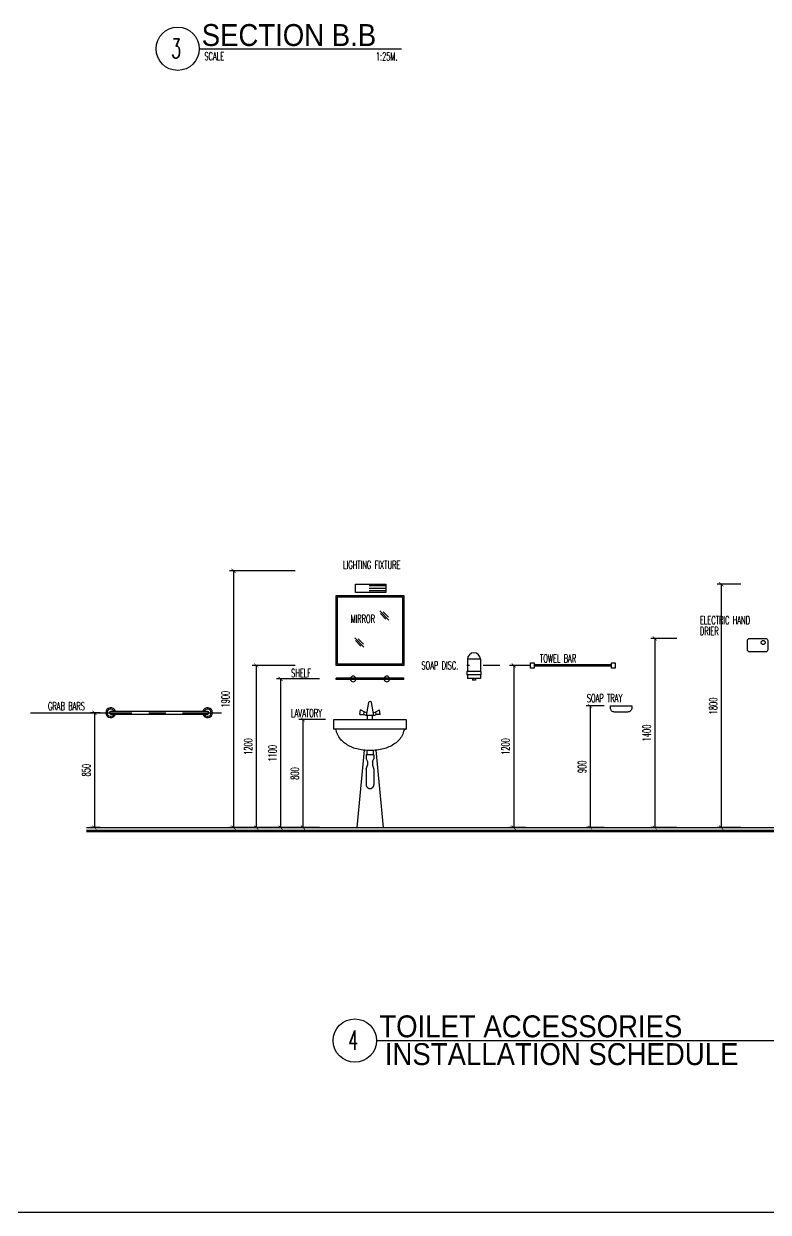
# Model space of a CAD drawing. Extents: x 417610.1 to 417639, y 43413.5 to 43433.4.
# Drawn here: x 417627.09 to 417632.6, y 43413.49 to 43422.29 of the extents above; entities that cross this region are included whole.
import ezdxf

# ---------------------------------------------------------------- set-up
doc = ezdxf.new("R2010")
doc.units = 0
doc.header["$MEASUREMENT"] = 0
doc.header["$PDMODE"] = 3
doc.header["$PDSIZE"] = 0.1
doc.linetypes.add('CENTER2', pattern=[1.125, 0.75, -0.125, 0.125, -0.125])
doc.linetypes.add('HIDDEN2', pattern=[0.1875, 0.125, -0.0625])
doc.layers.get('0').update_dxf_attribs({"linetype": 'CONTINUOUS'})
doc.layers.get('DEFPOINTS').update_dxf_attribs({"linetype": 'CONTINUOUS'})
for name, color, linetype in [('AXIS', 11, 'CENTER2'), ('BOARDER', 6, 'CONTINUOUS'), ('CONC', 3, 'CONTINUOUS'), ('DIM', 4, 'CONTINUOUS'), ('DIM1', 2, 'CONTINUOUS'), ('DRWIN', 2, 'CONTINUOUS'), ('FIX', 3, 'CONTINUOUS'), ('Hatch', 11, 'CONTINUOUS'), ('SANI', 2, 'CONTINUOUS'), ('TITLE', 6, 'CONTINUOUS'), ('TXT', 2, 'CONTINUOUS'), ('TXT1', 2, 'CONTINUOUS'), ('WallPartition', 2, 'CONTINUOUS')]:
    doc.layers.add(name, color=color, linetype=linetype)
doc.styles.add('ROMANS', font='ROMANS.shx', dxfattribs={"width": 0.6})
doc.styles.add('TTXT', font='swisse.ttf', dxfattribs={"width": 0.6})
doc.dimstyles.new('R50', dxfattribs={"dimscale": 0, "dimtxt": 0.06, "dimasz": 0.03, "dimexe": 0.03, "dimexo": 0.03, "dimgap": 0.03, "dimtad": 1, "dimdec": 0, "dimlfac": 1000, "dimzin": 13, "dimdsep": 46, "dimtxsty": 'ROMANS', "dimblk": 'ARCHTICK', "dimcen": 0.09, "dimclrd": 4, "dimclre": 4, "dimclrt": 2, "dimadec": 0, "dimazin": 0, "dimtfac": 1, "dimtdec": 0, "dimtofl": 0, "dimtmove": 2, "dimatfit": 3, "dimldrblk": 'CLOSEDBLANK', "dimfxl": 0, "dimtolj": 1, "dimtzin": 0, "dimarcsym": 0})

# ---------------------------------------------------------------- blocks, each defined once
blk = doc.blocks.new('_ARCHTICK')
at = {"color": 0, "linetype": 'ByBlock', "const_width": 0.15}
blk.add_lwpolyline([(-0.5, -0.5), (0.5, 0.5)], dxfattribs=at)
blk = doc.blocks.new('*D101')
at = {"layer": 'DEFPOINTS', "color": 0}
for p in [(417629.1296, 43418.2405), (417628.6435, 43416.3405), (417629.0245, 43416.3405)]:
    blk.add_point(p, dxfattribs=at)
at = {"layer": 'DIM', "color": 4, "lineweight": -2}
for p, q in [((417629.0996, 43418.2405), (417628.6135, 43418.2405)), ((417628.6435, 43418.2405), (417628.6435, 43416.3405)), ((417628.9945, 43416.3405), (417628.6135, 43416.3405))]:
    blk.add_line(p, q, dxfattribs=at)
at = {"layer": 'DIM', "color": 4, "lineweight": -2, "xscale": 0.03, "yscale": 0.03, "zscale": 0.03}
for p, rotation in [((417628.6435, 43418.2405), 90), ((417628.6435, 43416.3405), 270)]:
    blk.add_blockref('_ARCHTICK', p, dxfattribs=dict(at, rotation=rotation))
at = {"layer": 'DIM', "color": 2, "insert": (417628.5835, 43417.2905), "char_height": 0.06, "attachment_point": 5, "rotation": 90, "style": 'ROMANS'}
blk.add_mtext('\\A1;1900', dxfattribs=at)
blk = doc.blocks.new('_ClosedBlank')
at = {"color": 0, "linetype": 'ByBlock', "lineweight": -2}
for p, q in [((-1, 0.17), (0, 0)), ((-1, 0.17), (-1, -0.17)), ((0, 0), (-1, -0.17))]:
    blk.add_line(p, q, dxfattribs=at)
blk = doc.blocks.new('*D102')
at = {"layer": 'DEFPOINTS', "color": 0}
for p in [(417632.4282, 43418.1405), (417632.2526, 43416.3405), (417632.4282, 43416.3405)]:
    blk.add_point(p, dxfattribs=at)
at = {"layer": 'DIM', "color": 4, "lineweight": -2}
for p, q in [((417632.3982, 43418.1405), (417632.2226, 43418.1405)), ((417632.2526, 43418.1405), (417632.2526, 43416.3405)), ((417632.3982, 43416.3405), (417632.2226, 43416.3405))]:
    blk.add_line(p, q, dxfattribs=at)
at = {"layer": 'DIM', "color": 4, "lineweight": -2, "xscale": 0.03, "yscale": 0.03, "zscale": 0.03}
for p, rotation in [((417632.2526, 43418.1405), 90), ((417632.2526, 43416.3405), 270)]:
    blk.add_blockref('_ARCHTICK', p, dxfattribs=dict(at, rotation=rotation))
at = {"layer": 'DIM', "color": 2, "insert": (417632.1926, 43417.2405), "char_height": 0.06, "attachment_point": 5, "rotation": 90, "style": 'ROMANS'}
blk.add_mtext('\\A1;1800', dxfattribs=at)
blk = doc.blocks.new('A$C753C42D5')
at = {"layer": 'SANI', "linetype": 'Continuous'}
for p, q in [((0.2568, 0.9248), (0.2394, 0.8287)), ((0.2968, 0.8287), (0.2793, 0.9248)), ((0.1923, 0.8373), (0.1985, 0.8714)), ((0.1923, 0.8373), (0.2215, 0.8373)), ((0.225, 0.8568), (0.1985, 0.8714)), ((0.2215, 0.8373), (0.225, 0.8568)), ((0.2394, 0.8287), (0.2215, 0.8373)), ((0.2429, 0.8483), (0.225, 0.8568)), ((0.2968, 0.8287), (0.2394, 0.8287)), ((0.2489, 0.8), (0.2489, 0.8287)), ((0.2872, 0.8), (0.2872, 0.8287)), ((0.2933, 0.8483), (0.3112, 0.8568)), ((0.2968, 0.8287), (0.3147, 0.8373)), ((0.3112, 0.8568), (0.3377, 0.8714)), ((0.3147, 0.8373), (0.3112, 0.8568)), ((0.3439, 0.8373), (0.3147, 0.8373)), ((0.3439, 0.8373), (0.3377, 0.8714)), ((0.2252, 0.5724), (0.1713, 0)), ((0.3109, 0.5724), (0.3648, 0))]:
    blk.add_line(p, q, dxfattribs=at)
at = {"layer": 'SANI', "linetype": 'HIDDEN2'}
for p, q in [((0.2968, 0.5382), (0.2394, 0.5382)), ((0.2394, 0.5382), (0.2394, 0.5094)), ((0.2441, 0.57), (0.2441, 0.5382)), ((0.292, 0.57), (0.292, 0.5382)), ((0.2968, 0.5382), (0.2968, 0.5094)), ((0.2394, 0.5094), (0.2489, 0.4903)), ((0.2394, 0.4328), (0.2489, 0.4616)), ((0.2489, 0.4903), (0.2489, 0.4616)), ((0.2872, 0.4903), (0.2968, 0.5094)), ((0.2872, 0.4903), (0.2872, 0.4616)), ((0.2872, 0.4616), (0.2968, 0.4328)), ((0.2394, 0.4328), (0.2394, 0.3179)), ((0.2968, 0.4328), (0.2968, 0.3179))]:
    blk.add_line(p, q, dxfattribs=at)
at = {"layer": 'SANI', "linetype": 'Continuous'}
blk.add_lwpolyline([(0.5362, 0.8), (0.5362, 0.789), (0.5362, 0.7282), (0, 0.7282), (0, 0.789), (0, 0.8)], close=True, dxfattribs=at)
for points in [[(0.5158, 0.7124, -0.107261), (0.5003, 0.6716, -0.107169), (0.4442, 0.6162, -0.077294), (0.3677, 0.5829, -0.06439), (0.2685, 0.57, -0.06439), (0.1694, 0.5829, -0.077294), (0.0929, 0.6162, -0.107169), (0.0368, 0.6716, -0.107938), (0.0212, 0.7126, -0.000994)], [(0.517, 0.7282, -0.000994), (0.517, 0.7278, -0.145509)]]:
    blk.add_lwpolyline(points, format="xyb", dxfattribs=at)
for centre, radius, start, end in [((0.2681, 0.9226), 0.0115, 9.52728, 170.47272), ((0.0024, 0.709), 0.0191, 10.80776, 88.49148), ((0.5347, 0.709), 0.0191, 89.19364, 170.01956)]:
    blk.add_arc(centre, radius, start, end, dxfattribs=at)
at = {"layer": 'SANI', "linetype": 'HIDDEN2'}
blk.add_arc((0.2681, 0.3179), 0.0287, 180, 0, dxfattribs=at)
blk = doc.blocks.new('*D92')
at = {"layer": 'DEFPOINTS', "color": 0}
for p in [(417629.1296, 43417.5405), (417628.8118, 43416.3405), (417629.1296, 43416.3405)]:
    blk.add_point(p, dxfattribs=at)
at = {"layer": 'DIM', "color": 4, "lineweight": -2}
for p, q in [((417629.0996, 43417.5405), (417628.7818, 43417.5405)), ((417628.8118, 43417.5405), (417628.8118, 43416.3405)), ((417629.0996, 43416.3405), (417628.7818, 43416.3405))]:
    blk.add_line(p, q, dxfattribs=at)
at = {"layer": 'DIM', "color": 4, "lineweight": -2, "xscale": 0.03, "yscale": 0.03, "zscale": 0.03}
for p, rotation in [((417628.8118, 43417.5405), 90), ((417628.8118, 43416.3405), 270)]:
    blk.add_blockref('_ARCHTICK', p, dxfattribs=dict(at, rotation=rotation))
at = {"layer": 'DIM', "color": 2, "insert": (417628.7518, 43416.9405), "char_height": 0.06, "attachment_point": 5, "rotation": 90, "style": 'ROMANS'}
blk.add_mtext('\\A1;1200', dxfattribs=at)
blk = doc.blocks.new('*D93')
at = {"layer": 'DEFPOINTS', "color": 0}
for p in [(417629.355, 43417.1405), (417629.157, 43416.3405), (417629.2412, 43416.3405)]:
    blk.add_point(p, dxfattribs=at)
at = {"layer": 'DIM', "color": 4, "lineweight": -2}
for p, q in [((417629.325, 43417.1405), (417629.127, 43417.1405)), ((417629.157, 43417.1405), (417629.157, 43416.3405)), ((417629.2112, 43416.3405), (417629.127, 43416.3405))]:
    blk.add_line(p, q, dxfattribs=at)
at = {"layer": 'DIM', "color": 4, "lineweight": -2, "xscale": 0.03, "yscale": 0.03, "zscale": 0.03}
for p, rotation in [((417629.157, 43417.1405), 90), ((417629.157, 43416.3405), 270)]:
    blk.add_blockref('_ARCHTICK', p, dxfattribs=dict(at, rotation=rotation))
at = {"layer": 'DIM', "color": 2, "insert": (417629.097, 43416.7405), "char_height": 0.06, "attachment_point": 5, "rotation": 90, "style": 'ROMANS'}
blk.add_mtext('\\A1;800', dxfattribs=at)
blk = doc.blocks.new('*D94')
at = {"layer": 'DEFPOINTS', "color": 0}
for p in [(417629.309, 43417.4405), (417628.9913, 43416.3405), (417629.309, 43416.3405)]:
    blk.add_point(p, dxfattribs=at)
at = {"layer": 'DIM', "color": 4, "lineweight": -2}
for p, q in [((417629.279, 43417.4405), (417628.9613, 43417.4405)), ((417628.9913, 43417.4405), (417628.9913, 43416.3405)), ((417629.279, 43416.3405), (417628.9613, 43416.3405))]:
    blk.add_line(p, q, dxfattribs=at)
at = {"layer": 'DIM', "color": 4, "lineweight": -2, "xscale": 0.03, "yscale": 0.03, "zscale": 0.03}
for p, rotation in [((417628.9913, 43417.4405), 90), ((417628.9913, 43416.3405), 270)]:
    blk.add_blockref('_ARCHTICK', p, dxfattribs=dict(at, rotation=rotation))
at = {"layer": 'DIM', "color": 2, "insert": (417628.9313, 43416.8905), "char_height": 0.06, "attachment_point": 5, "rotation": 90, "style": 'ROMANS'}
blk.add_mtext('\\A1;1100', dxfattribs=at)
blk = doc.blocks.new('*D95')
at = {"layer": 'DEFPOINTS', "color": 0}
for p in [(417631.4162, 43417.2405), (417631.2819, 43416.3405), (417631.4162, 43416.3405)]:
    blk.add_point(p, dxfattribs=at)
at = {"layer": 'DIM', "color": 4, "lineweight": -2}
for p, q in [((417631.3862, 43417.2405), (417631.2519, 43417.2405)), ((417631.2819, 43417.2405), (417631.2819, 43416.3405)), ((417631.3862, 43416.3405), (417631.2519, 43416.3405))]:
    blk.add_line(p, q, dxfattribs=at)
at = {"layer": 'DIM', "color": 4, "lineweight": -2, "xscale": 0.03, "yscale": 0.03, "zscale": 0.03}
for p, rotation in [((417631.2819, 43417.2405), 90), ((417631.2819, 43416.3405), 270)]:
    blk.add_blockref('_ARCHTICK', p, dxfattribs=dict(at, rotation=rotation))
at = {"layer": 'DIM', "color": 2, "insert": (417631.2219, 43416.7905), "char_height": 0.06, "attachment_point": 5, "rotation": 90, "style": 'ROMANS'}
blk.add_mtext('\\A1;900', dxfattribs=at)
blk = doc.blocks.new('*D96')
at = {"layer": 'DEFPOINTS', "color": 0}
for p in [(417630.8332, 43417.5405), (417630.7163, 43416.3405), (417630.8332, 43416.3405)]:
    blk.add_point(p, dxfattribs=at)
at = {"layer": 'DIM', "color": 4, "lineweight": -2}
for p, q in [((417630.8032, 43417.5405), (417630.6863, 43417.5405)), ((417630.7163, 43417.5405), (417630.7163, 43416.3405)), ((417630.8032, 43416.3405), (417630.6863, 43416.3405))]:
    blk.add_line(p, q, dxfattribs=at)
at = {"layer": 'DIM', "color": 4, "lineweight": -2, "xscale": 0.03, "yscale": 0.03, "zscale": 0.03}
for p, rotation in [((417630.7163, 43417.5405), 90), ((417630.7163, 43416.3405), 270)]:
    blk.add_blockref('_ARCHTICK', p, dxfattribs=dict(at, rotation=rotation))
at = {"layer": 'DIM', "color": 2, "insert": (417630.6563, 43416.9405), "char_height": 0.06, "attachment_point": 5, "rotation": 90, "style": 'ROMANS'}
blk.add_mtext('\\A1;1200', dxfattribs=at)
blk = doc.blocks.new('A$C5E8321AC')
at = {"layer": 'SANI'}
for p, q in [((0.0997, 0.1539), (0.0038, 0.1539)), ((0.0038, 0.1539), (0.0038, 0.0629)), ((0.0997, 0.1539), (0.0997, 0.0629)), ((0.1036, 0.0629), (0, 0.0629)), ((0, 0.0629), (0, 0.0399)), ((0.1036, 0.0399), (0, 0.0399)), ((0.0038, 0.0399), (0.0038, 0.0115)), ((0.0997, 0.0115), (0.0038, 0.0115)), ((0.0412, 0.0115), (0.0412, 0)), ((0.0623, 0.0115), (0.0623, 0)), ((0.0997, 0.0399), (0.0997, 0.0115)), ((0.1036, 0.0629), (0.1036, 0.0399)), ((0.0623, 0), (0.0412, 0))]:
    blk.add_line(p, q, dxfattribs=at)
blk.add_arc((0.0518, 0.1539), 0.0479, 0, 180, dxfattribs=at)
blk = doc.blocks.new('*D97')
at = {"layer": 'DEFPOINTS', "color": 0}
for p in [(417631.9534, 43417.7405), (417631.7605, 43416.3405), (417631.9534, 43416.3405)]:
    blk.add_point(p, dxfattribs=at)
at = {"layer": 'DIM', "color": 4, "lineweight": -2}
for p, q in [((417631.9234, 43417.7405), (417631.7305, 43417.7405)), ((417631.7605, 43417.7405), (417631.7605, 43416.3405)), ((417631.9234, 43416.3405), (417631.7305, 43416.3405))]:
    blk.add_line(p, q, dxfattribs=at)
at = {"layer": 'DIM', "color": 4, "lineweight": -2, "xscale": 0.03, "yscale": 0.03, "zscale": 0.03}
for p, rotation in [((417631.7605, 43417.7405), 90), ((417631.7605, 43416.3405), 270)]:
    blk.add_blockref('_ARCHTICK', p, dxfattribs=dict(at, rotation=rotation))
at = {"layer": 'DIM', "color": 2, "insert": (417631.7005, 43417.0405), "char_height": 0.06, "attachment_point": 5, "rotation": 90, "style": 'ROMANS'}
blk.add_mtext('\\A1;1400', dxfattribs=at)
blk = doc.blocks.new('*D98')
at = {"layer": 'DEFPOINTS', "color": 0}
for p in [(417627.6854, 43417.1905), (417627.6139, 43416.3405), (417627.6854, 43416.3405)]:
    blk.add_point(p, dxfattribs=at)
at = {"layer": 'DIM', "color": 4, "lineweight": -2}
for p, q in [((417627.6554, 43417.1905), (417627.5839, 43417.1905)), ((417627.6139, 43417.1905), (417627.6139, 43416.3405)), ((417627.6554, 43416.3405), (417627.5839, 43416.3405))]:
    blk.add_line(p, q, dxfattribs=at)
at = {"layer": 'DIM', "color": 4, "lineweight": -2, "xscale": 0.03, "yscale": 0.03, "zscale": 0.03}
for p, rotation in [((417627.6139, 43417.1905), 90), ((417627.6139, 43416.3405), 270)]:
    blk.add_blockref('_ARCHTICK', p, dxfattribs=dict(at, rotation=rotation))
at = {"layer": 'DIM', "color": 2, "insert": (417627.5539, 43416.7655), "char_height": 0.06, "attachment_point": 5, "rotation": 90, "style": 'ROMANS'}
blk.add_mtext('\\A1;850', dxfattribs=at)

msp = doc.modelspace()

# ---------------------------------------------------------------- linework, layer by layer
at = {"layer": 'AXIS'}
msp.add_line((417627.1413, 43417.1905), (417628.555, 43417.1905), dxfattribs=at)
at = {"layer": 'BOARDER', "const_width": 0.02}
msp.add_lwpolyline([(417627.5543, 43416.3165), (417634.4207, 43416.3165)], dxfattribs=at)
at = {"layer": 'CONC'}
msp.add_lwpolyline([(417632.4462, 43417.6565), (417632.4462, 43417.7245, -0.414214), (417632.4622, 43417.7405), (417632.5802, 43417.7405, -0.414214), (417632.5962, 43417.7245), (417632.5962, 43417.6565, -0.414214), (417632.5802, 43417.6405), (417632.4622, 43417.6405, -0.414214)], format="xyb", close=True, dxfattribs=at)
at = {"layer": 'DIM1'}
msp.add_lwpolyline([(417631.432, 43417.227), (417631.432, 43417.2405), (417631.5907, 43417.2405), (417631.5907, 43417.227, -0.414214), (417631.5592, 43417.1955), (417631.4635, 43417.1955, -0.414214)], format="xyb", close=True, dxfattribs=at)
msp.add_circle((417632.5626, 43417.7101), 0.0151, dxfattribs=at)
at = {"layer": 'DRWIN'}
msp.add_line((417627.5543, 43416.3405), (417634.4207, 43416.3405), dxfattribs=at)
at = {"layer": 'FIX'}
for p, q in [((417629.7934, 43417.8762), (417629.7257, 43417.9439)), ((417629.7713, 43417.8836), (417629.7307, 43417.9242)), ((417629.7909, 43417.8983), (417629.7516, 43417.9377)), ((417629.6078, 43417.6765), (417629.5401, 43417.7441)), ((417629.6053, 43417.6986), (417629.566, 43417.738)), ((417629.5856, 43417.6839), (417629.545, 43417.7245)), ((417631.44, 43417.5378), (417631.44, 43417.5444))]:
    msp.add_line(p, q, dxfattribs=at)
at = {"layer": 'FIX', "color": 2}
for p, q in [((417629.9033, 43417.4459), (417629.4033, 43417.4459)), ((417629.4033, 43417.4351), (417629.4033, 43417.4459)), ((417629.9033, 43417.4351), (417629.4033, 43417.4351)), ((417629.9033, 43417.4351), (417629.9033, 43417.4459))]:
    msp.add_line(p, q, dxfattribs=at)
for points in [[(417629.9033, 43418.0582), (417629.9033, 43417.5405), (417629.4033, 43417.5405), (417629.4033, 43418.0582)], [(417629.8933, 43418.0482), (417629.8933, 43417.5505), (417629.4133, 43417.5505), (417629.4133, 43418.0482)]]:
    msp.add_lwpolyline(points, close=True, dxfattribs=at)
at = {"layer": 'FIX'}
for points in [[(417630.8667, 43417.5208), (417630.8399, 43417.5208), (417630.8399, 43417.5603), (417630.8667, 43417.5603)], [(417631.4667, 43417.5208), (417631.4399, 43417.5208), (417631.4399, 43417.5603), (417631.4667, 43417.5603)]]:
    msp.add_lwpolyline(points, close=True, dxfattribs=at)
msp.add_lwpolyline([(417631.44, 43417.5444), (417630.8667, 43417.5444), (417630.8667, 43417.5379), (417631.44, 43417.5378)], dxfattribs=at)
msp.add_lwpolyline([(417627.7343, 43417.2, 1), (417627.7343, 43417.181), (417628.4517, 43417.181, 1), (417628.4517, 43417.2)], format="xyb", close=True, dxfattribs=at)
at = {"layer": 'FIX', "color": 2}
for centre, start, end in [((417629.5283, 43417.4405), 15.20227, 164.79773), ((417629.5283, 43417.4405), 195.20227, 344.79773), ((417629.7783, 43417.4405), 15.20227, 164.79773), ((417629.7783, 43417.4405), 195.20227, 344.79773)]:
    msp.add_arc(centre, 0.0206, start, end, dxfattribs=at)
at = {"layer": 'FIX'}
for centre, radius, start, end in [((417627.7343, 43417.1905), 0.0366, 15.06895, 344.93105), ((417627.7343, 43417.1905), 0.0266, 20.95176, 339.04824), ((417628.4517, 43417.1905), 0.0366, 195.06895, 164.93105), ((417628.4517, 43417.1905), 0.0266, 200.95176, 159.04824)]:
    msp.add_arc(centre, radius, start, end, dxfattribs=at)
at = {"layer": 'Hatch', "linetype": 'HIDDEN2'}
for p, q in [((417629.7712, 43418.1285), (417629.5462, 43418.1285)), ((417629.7712, 43418.1105), (417629.5462, 43418.1105)), ((417629.7712, 43418.0925), (417629.5462, 43418.0925)), ((417630.8399, 43417.5405), (417630.3707, 43417.5405))]:
    msp.add_line(p, q, dxfattribs=at)
at = {"layer": 'SANI', "color": 6}
for p, q in [((417628.3901, 43422.1028), (417629.8862, 43422.1028)), ((417629.7009, 43414.7649), (417632.6885, 43414.7649))]:
    msp.add_line(p, q, dxfattribs=at)
at = {"layer": 'SANI'}
msp.add_lwpolyline([(417629.7712, 43418.0805), (417629.5462, 43418.0805), (417629.5462, 43418.1405), (417629.7712, 43418.1405)], close=True, dxfattribs=at)
at = {"layer": 'TITLE'}
msp.add_line((417610.0994, 43413.495), (417638.4244, 43413.495), dxfattribs=at)
at = {"layer": 'TITLE', "color": 6}
for centre in [(417628.2301, 43422.1028), (417629.5409, 43414.7649)]:
    msp.add_circle(centre, 0.16, dxfattribs=at)

# ---------------------------------------------------------------- block references
at = {"layer": 'FIX'}
msp.add_blockref('A$C5E8321AC', (417630.3706, 43417.4321), dxfattribs=at)
at = {"layer": 'WallPartition'}
msp.add_blockref('A$C753C42D5', (417629.3852, 43416.3405), dxfattribs=at)

# ---------------------------------------------------------------- texts
at = {"layer": 'TITLE', "style": 'ROMANS', "width": 0.6}
for s, p in [('3', (417628.1813, 43422.0332)), ('4', (417629.4921, 43414.6953))]:
    msp.add_text(s, height=0.1439, dxfattribs=at).set_placement(p)
at = {"layer": 'TXT', "style": 'ROMANS', "width": 0.6}
for s, p in [('SCALE', (417628.4278, 43422.0173)), ('1:25M.', (417629.6964, 43422.0159)), ('LIGHTING FIXTURE', (417629.4543, 43418.2544)), ('MIRROR ', (417629.5094, 43417.8551)), ('ELECTRIC HAND', (417632.094, 43417.8453)), ('DRIER', (417632.094, 43417.7653)), ('SOAP DISC.', (417630.0335, 43417.5106)), ('TOWEL BAR', (417630.9108, 43417.5625)), ('SHELF', (417629.0693, 43417.4543)), ('SOAP TRAY', (417631.2574, 43417.2684)), ('GRAB BARS', (417627.2706, 43417.2095)), ('LAVATORY', (417629.0693, 43417.1579))]:
    msp.add_text(s, height=0.06, dxfattribs=at).set_placement(p)
at = {"layer": 'TXT1', "color": 6, "style": 'TTXT', "width": 0.9}
for s, p in [('SECTION B.B', (417628.4079, 43422.1232)), ('TOILET ACCESSORIES', (417629.7223, 43414.7893)), ('INSTALLATION SCHEDULE', (417629.7632, 43414.5837))]:
    msp.add_text(s, height=0.162094, dxfattribs=at).set_placement(p)

# ---------------------------------------------------------------- dimensions: what is measured, and where the dimension line sits
at = {"layer": 'DIM'}
for base, p1, p2, text, picture, middle in [((417628.6435, 43416.3405), (417629.1296, 43418.2405), (417629.0245, 43416.3405), '1900', '*D101', (417628.5835, 43417.2905)), ((417632.2526, 43416.3405), (417632.4282, 43418.1405), (417632.4282, 43416.3405), '1800', '*D102', (417632.1926, 43417.2405)), ((417631.7605, 43416.3405), (417631.9534, 43417.7405), (417631.9534, 43416.3405), '1400', '*D97', (417631.7005, 43417.0405)), ((417628.8118, 43416.3405), (417629.1296, 43417.5405), (417629.1296, 43416.3405), '1200', '*D92', (417628.7518, 43416.9405)), ((417630.7163, 43416.3405), (417630.8332, 43417.5405), (417630.8332, 43416.3405), '1200', '*D96', (417630.6563, 43416.9405)), ((417628.9913, 43416.3405), (417629.309, 43417.4405), (417629.309, 43416.3405), '1100', '*D94', (417628.9313, 43416.8905)), ((417631.2819, 43416.3405), (417631.4162, 43417.2405), (417631.4162, 43416.3405), '900', '*D95', (417631.2219, 43416.7905)), ((417629.157, 43416.3405), (417629.355, 43417.1405), (417629.2412, 43416.3405), '800', '*D93', (417629.097, 43416.7405))]:
    dim = msp.add_linear_dim(base=base, p1=p1, p2=p2, angle=90, text=text, dimstyle='R50', override={"dimscale": 1}, dxfattribs=at)
    dim.commit()
    dim.dimension.update_dxf_attribs({"geometry": picture, "text_midpoint": middle})
dim = msp.add_linear_dim(base=(417627.6139, 43416.3405), p1=(417627.6854, 43417.1905), p2=(417627.6854, 43416.3405), angle=90, dimstyle='R50', override={"dimscale": 1}, dxfattribs=at)
dim.commit()
dim.dimension.update_dxf_attribs({"geometry": '*D98', "text_midpoint": (417627.5539, 43416.7655)})

doc.saveas('drawing.dxf')
